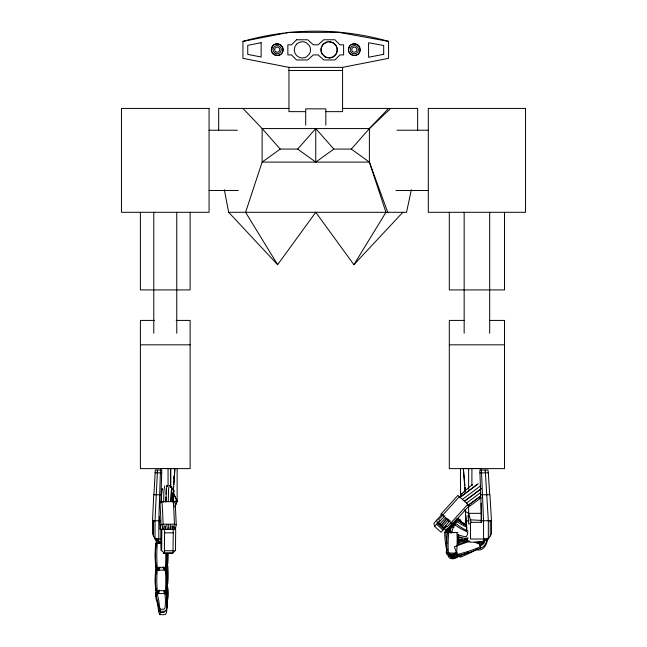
<?xml version="1.0" encoding="UTF-8"?>
<svg xmlns="http://www.w3.org/2000/svg" width="647" height="647" viewBox="0 0 647 647"><rect width="100%" height="100%" fill="white"/><g stroke="black" fill="none" stroke-linecap="round" stroke-linejoin="round"><path stroke-width="0.97" d="M173.275 502.856L173.275 493.216L174.908 468.493L160.739 468.493L160.739 470.474M464.182 523.286L464.182 524.127L462.063 523.31L462.063 522.469L464.182 523.286A35.27 35.035 0 0 0 466.713 525.461M470.547 523.924L468.622 523.924L468.622 505.291M481.125 522L481.125 503.277M165.939 501.813L166.352 488.946L166.077 494.041M166.036 501.797L165.915 497.009M162.648 529.481L162.745 526.771M160.844 502.792L161.75 470.086L157.334 470.086L157.334 472.868L161.75 472.868M161.483 495.416L162.082 489.181M164.629 532.837A63.794 6.292 89.8 0 0 164.419 549.74L164.273 553.217L163.61 553.492L172.264 553.468L175.45 550.435L175.547 547.378A68.687 6.769 89.8 0 1 175.677 532.473L175.652 529.303L161.799 529.351L160.86 529.739L160.852 530.936A59.653 5.88 89.8 0 0 160.982 548.955L161.127 550.686L161.596 550.484L161.693 547.427A68.687 6.769 89.8 0 1 161.823 532.513L161.799 529.351M173.259 529.23L173.291 532.813A63.794 6.292 89.8 0 0 173.072 549.707L172.935 553.185L164.273 553.217L161.596 550.484M446.454 547.54L446.802 549.796M446.454 548.891L446.479 547.629M173.089 494.623L173.17 492.61M173.25 490.604L173.412 486.584M173.736 478.545L173.817 476.532M447.142 528.753L448.007 532.91M161.637 539.024L155.021 539.024L155.021 520.746L157.48 470.086L155.296 469.997L153.937 494.712L161.071 494.809M165.996 573.727L166.085 571.932M157.278 592.87L157.367 591.164M157.965 592.668L158.038 591.269M164.928 593.517L164.831 590.735M165.786 593.906L165.664 590.509M165.996 572.296L165.381 567.354M166.619 586.433L166.708 584.977M166.789 586.433L166.675 583.545M173.291 490.539L173.574 486.552M173.711 484.563L174.819 468.622M276.649 55.521A5.888 5.888 0 0 1 272.67 53.418L271.408 50.644L272.411 46.252A5.888 5.888 0 0 1 276.229 43.867C281.154 42.831 285.076 49.091 282.003 53.078A5.888 5.888 0 0 1 278.186 55.464L276.657 55.432M166.255 488.962L166.975 485.671L167.185 486.083M487.385 538.579C487.523 544.281 482.824 552.166 476.257 549.538M467.11 515.489L466.058 523.407L466.802 529.351M467.393 538.312L467.077 540.682L466.964 537.786M474.332 542.574L483.535 541.652L483.932 538.66M487.256 538.603C486.94 542.615 484.643 546.78 480.664 548.106M486.989 540.14L487.256 538.264M158.547 590.671L158.378 593.137M158.386 570.282L159.566 567.063M158.895 570.395L159.405 568.43L160.505 567.112M164.945 611.091L163.982 612.491L160.367 612.491L159.477 610.129M353.343 55.464A5.888 5.888 0 0 1 349.526 53.078C346.452 49.091 350.375 42.831 355.3 43.867A5.888 5.888 0 0 1 359.117 46.252L360.12 50.644L358.859 53.418A5.888 5.888 0 0 1 354.88 55.521L353.359 55.375M166.975 485.671L166.546 487.151M159.405 504.959L159.938 502.363L162.001 501.708L173.323 501.668L175.111 502.315A122.291 12.058 89.8 0 1 176.227 524.822L175.329 529.141L173.978 529.464M162.001 501.708A97.107 9.576 89.8 0 1 163.109 524.207L161.976 529.667L160.149 529.189L161.046 524.871A122.291 12.058 89.8 0 0 159.938 502.363M173.679 527.815L174.431 524.175A97.107 9.576 89.8 0 0 173.323 501.668M411.355 189.757L406.534 212.297L228.674 212.297L224.331 189.757M166.635 598.701A44.239 44.239 0 0 1 166.368 613.073L165.009 614.65L159.906 614.65L160.367 612.491M485.056 538.789L482.719 543.488L479.718 545.017M159.906 614.65L158.636 611.981A51.703 51.703 0 0 0 156.073 598.871L156.073 593.59L166.158 593.59L166.368 594.593A40.26 40.26 0 0 1 166.368 609.806L165.009 611.31L159.906 611.31L160.367 609.248L159.477 606.999M157.367 569.554L157.755 567.945M158.054 569.667L158.903 567.193M167.484 600.537L167.622 599.995A29.447 29.252 -90 0 0 167.622 587.023L167.411 586.174L166.57 586.174L166.78 587.023A29.447 29.252 -90 0 1 167.039 598.71M452.14 525.202L452.949 523.027M455.763 522.752L456.386 520.924L457.049 521.15M455.334 524.28L456.572 519.662L459.055 520.503A45.565 45.468 -13 0 0 466.43 525.283M159.356 590.04L158.879 593.056M451.234 533.071L454.615 523.569L457.138 524.458A47.271 47.271 0 0 0 468.048 531.074M485.695 539.671L483.738 543.682L480.519 545.866M175.054 506.229L177.149 501.021L173.153 492.529L173.153 501.837M450.15 526.601L447.797 532.384L448.597 532.877M465.573 537.997L464.934 539.574L462.961 540.245A44.239 44.239 0 0 1 458.311 539.008M174.876 506.933L177.149 501.562L177.149 468.622M483.835 539.703C483.042 543.245 478.287 545.381 475.715 542.299M452.86 524.224L453.248 523.221M452.916 524.442L454.526 522.444L456.547 522.663M481.643 520.746L481.643 522.315L470.506 522.315L470.506 539.024L488.331 539.024L491.469 533.904L491.469 520.746L481.643 520.746L479.848 470.086L485.412 470.086L485.412 472.868L479.848 472.868M164.645 486.01L163.861 491.631L163.699 502.137M228.674 212.297L277.628 264.696L315.76 212.297L353.901 264.696L385.935 212.297L369.397 162.106L369.397 128.567L388.58 108.421M447.303 549.699C442.823 555.555 453.151 558.175 456.572 554.22M478.295 483.697L460.446 497.098M466.786 521.045L465.549 522.509L465.549 511.631M277.628 264.696L245.593 212.297L262.132 162.106L280.208 149.077L297.685 149.077L315.76 128.567L333.836 149.077L351.321 149.077L369.397 162.106L387.755 212.297M351.321 149.077L369.397 128.567L390.691 108.421M442.087 514.179L433.919 523.237L434.598 526.383L441.06 532.206L446.446 526.237M459.37 496.645L442.289 515.578L440.89 514.236L457.874 495.408L467.813 504.264L469.196 505.614L452.213 524.45L450.733 523.197L467.813 504.264M438.609 519.792L442.718 515.238M434.598 526.383L439.984 520.414M438.302 523.067L444.845 515.78M439.774 524.167L445.84 517.446M441.036 525.299L447.093 518.579L441.084 525.348M442.346 526.48L448.913 519.193M444.182 527.2L450.158 520.576M446.276 525.914L444.109 528.308L442.661 526.998M446.81 527.184L450.919 522.63M444.254 532.562L453.086 522.768M353.901 264.696L402.855 212.297M472.342 484.935C474.583 482.282 457.049 497.721 462.362 493.596M457.93 554.649C456.402 556.655 452.116 558.232 450.757 555.344M481.077 497.842L469.576 506.269M456.928 552.894C454.72 555.449 449.172 556.663 447.514 552.983M463.406 492.755L464.7 491.688M458.48 555.53C456.353 557.932 450.255 559.534 449.447 555.255M459.135 555.894C456.539 558.822 449.091 560.779 448.104 555.555M480.171 486.18L462.589 499.266M464.497 501.142L481.271 488.639M464.538 501.247L481.319 488.744M455.593 552.805C453.879 554.422 450.449 555.183 448.889 552.999M456.159 553.064C454.113 555.158 448.986 556.008 448.015 552.481M459.58 497.131L461.19 495.861M480.284 496.289L467.83 505.517M459.621 497.001L461.748 495.367M480.486 492.731L466.447 503.123M480.236 496.419L468.08 505.396M297.685 149.077L315.76 162.106L333.836 149.077M457.704 555.684C455.755 557.431 451.38 558.684 450.077 555.619M453.596 522.226L455.164 521.458L456.742 521.943M453.83 522.687L455.164 522.032L456.499 522.436M468.315 537.916L466.438 538.7A40.26 40.26 0 0 1 457.607 536.298M460.51 496.985L476.936 484.619M479.581 498.732L480.956 497.858M174.973 550.637L175.45 550.435M468.84 520.358L466.325 521.377L466.705 531.025M161.046 524.871L163.109 524.207L174.431 524.175L176.227 524.822M242.94 41.384L288.95 32.35L338.769 32.35L388.58 41.384L388.58 58.335L342.578 67.369L288.95 67.369L242.94 58.335L242.94 41.384A264.922 264.922 0 0 1 283.896 33.094M173.178 501.668L177.149 501.021L173.145 501.579M449.479 532.044L444.667 532.716A91.154 91.154 0 0 0 446.778 550.557M329.032 57.971L333.092 56.887L336.06 53.911A8.112 8.112 0 0 0 336.06 45.808L333.092 42.831L329.032 41.748M454.792 520.956L456.604 521.215M483.535 541.652L470.66 542.267L468.929 541.685M485.412 472.868L488.307 472.779L489.698 494.712L480.705 494.809M488.331 539.024L488.331 520.746L491.461 520.649L489.941 494.712M173.291 532.813L164.629 532.837L164.605 529.254M164.419 550.751L173.072 550.726M288.95 70.515L342.578 70.515M288.95 108.421L218.67 108.421L218.67 130.395M342.578 108.421L417.638 108.421L417.638 130.395M305.707 111.64L288.95 111.64L288.95 67.369M325.821 111.64L342.578 111.64L342.578 67.369M369.397 128.567L262.132 128.567L242.94 108.421M209.07 130.233L237.36 130.233M396.975 130.233L428.298 130.233M369.397 162.106L262.132 162.106L262.132 128.567L280.208 149.077M209.07 190.477L238.363 190.477M395.964 190.477L428.298 190.477M154.326 320.419L140.399 320.419L140.399 468.622L190.137 468.622L190.137 320.419L176.21 320.419M464.368 320.419L449.309 320.419L449.309 468.622L504.514 468.622L504.514 320.419L489.464 320.419M140.399 344.819L190.137 344.819M449.309 344.819L504.514 344.819M465.33 509.601L465.33 511.526L468.622 513.338L481.125 513.338M160.327 520.746L152.53 520.746L152.53 533.904L155.021 539.024M161.839 543.132L155.773 543.132A113.484 113.249 90 0 0 155.773 567.184L156.388 567.184M165.875 567.184L166.675 567.184A169.967 169.611 90 0 0 167.096 553.153M157.941 568.867L156.073 568.867A129.853 129.853 0 0 1 156.073 543.132A118.053 118.053 0 0 0 156.073 567.662L166.376 567.662A176.817 176.817 0 0 0 166.797 553.347M157.722 569.595L155.773 569.595A79.686 79.524 90 0 0 155.773 589.724L156.388 589.724M165.875 569.595L166.675 569.595A119.21 118.959 90 0 1 166.675 589.724L165.875 589.724M156.315 592.603L155.846 592.603L155.846 595.224A45.565 45.468 -90 0 1 156.25 596.421M155.846 595.224L156.315 595.224M158.402 607.476L158.919 608.22M160.367 609.248L163.982 609.248L164.945 607.921A44.174 44.174 0 0 0 164.945 594.48L164.799 593.59M457.073 518.7L460.211 519.816L461.457 522.275M457.073 518.862L459.265 519.258L460.955 521.013M457.073 519.031L459.265 519.42L461.457 522.436M457.025 520.317L459.588 521.231M457.89 532.61L447.578 532.416A82.881 82.881 0 0 0 447.198 552.95L457.502 553.145M154.698 494.745L153.743 494.712L152.53 520.649L155.021 520.746M155.037 472.779L157.334 472.868M481.546 520.455L470.24 519.808M453.604 526.06C450.417 525.752 449.43 529.998 450.061 532.449M158.515 538.66L158.822 541.652L161.613 541.814M447.109 529.392L443.85 529.117L437.388 523.294L436.774 520.075M158.822 541.652L161.564 541.992M462.249 538.312L461.667 538.175A48.565 48.565 0 0 1 457.591 536.994M454.558 524.426C450.385 522.889 448.274 528.648 448.881 531.939M454.202 525.696C450.781 524.434 449.058 529.149 449.56 531.842M173.808 526.423L174.253 529.65M162.818 526.456L163.27 529.683M466.536 525.744A45.565 45.468 -13 0 1 459.168 520.956L456.685 520.115L456.2 521.757L458.391 522.501A48.994 48.897 -13 0 0 467.037 527.273M455.917 519.517L457.955 520.681L456.952 519.711M454.081 525.057L456.313 525.849A50.887 50.887 0 0 0 466.107 531.26L467.927 532.853L466.713 536.258L465.144 536.727A44.174 44.174 0 0 1 457.372 534.487M451.08 524.305L452.811 525.008M327.107 57.696L325.15 56.887L322.182 53.911A8.112 8.112 0 0 1 327.107 42.023M454.194 527.07C450.91 525.55 449.544 530.831 450.846 533.104M451.695 531.785L452.479 532.222A44.174 44.174 0 0 0 453.676 532.845M162.591 567.031L163.731 568.268L164.306 570.185M441.262 513.831L452.585 524.046M447.214 520.026L448.622 521.296M438.52 522.825L444.335 528.065M436.555 524.216L443.009 530.039M160.909 543.383L159.154 541.256M451.371 523.965L452.374 525.008M159.906 611.31L158.636 608.762A47.271 47.271 0 0 0 156.064 596.267M163.481 566.909L164.767 570.039M159.469 543.488L157.617 538.789M464.845 509.82L465.727 511.47M158.353 543.076L157.108 539.671M458.78 554.544L460.154 557.261A129.853 129.853 0 0 0 477.599 548.947M169.425 485.76L169.215 485.347L168.592 488.614L168.277 501.465M166.877 485.687L167.088 486.099M162.324 488.469L161.645 490.814L161.394 502.088M158.442 608.22L158.855 609.118M173.153 492.529L176.744 500.657M446.438 548.793L446.842 549.974M478.562 541.693L480.664 548.025A118.053 118.053 0 0 1 457.364 555.733L454.412 546.812A223.086 223.086 0 0 1 469.851 541.385M164.621 567.864L165.195 570.508M447.117 532.36L446.592 529.82M156.849 542.736L155.87 538.264M156.849 543.205L155.87 538.603M468.622 513.338L471.153 522.339M156.59 543.617L155.765 538.579M459.055 520.503L459.16 520.956M164.354 590.444L164.605 592.895M163.934 590.776L164.144 592.854M446.252 530.362L446.519 531.81M445.54 530.249L445.872 532.012M166.877 565.114L167.088 566.554M166.708 565.114L166.926 566.554M172.053 525.93L172.369 529.27M164.936 525.954L165.244 529.295M165.964 568.398L166.166 570.047M165.867 568.398L166.077 570.047M165.769 568.398L165.98 570.047M488.307 472.779L487.984 469.997L485.234 470.086L488.331 520.746M172.134 525.76L172.369 528.356M170.298 524.725L170.662 529.246M168.543 524.733L168.907 527.895M166.861 524.733L167.225 529.254M165.009 525.785L165.244 528.381M171.981 489.666L171.56 487.798L170.97 500.948M463.381 468.622L464.869 485.557M465.039 487.547L465.395 491.534M465.169 491.235L463.268 468.493L481.125 468.493L481.125 470.474M172.078 489.553L171.633 486.754L170.873 500.705M168.835 527.895L168.98 529.254M465.209 487.587L465.411 491.607M504.514 212.297L504.514 289.921L449.309 289.921L449.309 212.297M490.264 520.746L490.264 536.12M489.674 212.297L489.674 333.197M483.56 539.024L483.56 520.746L481.441 470.086M471.906 468.493L471.906 485.307M468.622 468.493L468.622 489.261M464.158 212.297L464.158 333.197M460.454 468.622L460.454 496.637M325.821 125.154L325.821 108.85L305.707 108.85L305.707 125.154M315.76 128.567L315.76 162.106M190.137 212.297L190.137 289.921L140.399 289.921L140.399 212.297M176.76 212.297L176.76 333.197M168.058 468.493L168.058 485.307M160.488 470.086L158.806 520.746L158.806 539.024M157.658 593.59L157.658 595.952A50.887 50.887 0 0 1 159.477 606.999M153.776 212.297L153.776 333.197M153.485 520.746L153.485 536.12M285.869 32.86A264.922 264.922 0 0 1 388.58 41.4M465.015 524.879A35.27 35.035 0 0 1 464.19 524.119M458.958 539.8A162.373 161.297 0 0 1 460.704 539.719M459.613 539.978A119.21 118.959 -13 0 1 459.467 541.652M459.475 539.38A119.21 118.959 -13 0 1 459.321 541.054M458.763 538.344A150.347 150.031 -13 0 1 458.343 543.359M458.731 541.45A169.967 169.611 -13 0 1 466.503 539.461M458.594 540.852A169.967 169.611 -13 0 1 462.468 539.808M464.409 539.323A169.967 169.611 -13 0 1 466.366 538.862M458.966 542.485A214.432 213.987 -13 0 1 466.754 540.536M457.987 534.325A124.014 124.014 0 0 1 458.076 544.596M456.976 532.594A156.412 156.412 0 0 1 456.596 553.128M448.428 552.975A104.393 104.393 0 0 1 448.808 532.441M457.93 544.434A176.817 176.817 0 0 1 468.889 540.649M480.276 546.861A148.802 148.802 0 0 1 456.976 554.56M446.859 543.286A114.843 114.843 0 0 1 445.88 532.546M468.735 552.069A163.699 163.699 0 0 1 467.449 552.684M466.802 552.991A163.699 163.699 0 0 1 459.596 556.161M155.862 571.988A60.446 60.05 90 0 1 156.234 567.605M167.096 553.589A128.737 127.88 90 0 1 166.667 564.055L167.767 564.055A128.737 127.88 90 0 0 168.196 553.589M166.594 608.495A38.715 38.634 -90 0 0 166.594 593.582L165.907 592.603L166.117 593.582A38.715 38.634 -90 0 1 166.586 605.527M157.997 603.756A45.565 45.468 -90 0 1 158.167 604.994M166.061 569.595A119.21 118.959 90 0 1 166.295 572.943M166.19 565.179A169.967 169.611 90 0 1 166.061 567.184M165.47 570.12A156.412 156.412 0 0 1 165.47 590.662M157.302 590.662A104.393 104.393 0 0 1 157.302 570.12M165.794 553.347A223.086 223.086 0 0 1 165.47 567.662M157.302 567.662A148.802 148.802 0 0 1 157.302 543.132M175.329 529.141A183.198 18.059 89.8 0 1 175.224 527.321M160.149 529.189A183.198 18.059 89.8 0 1 159.469 516.233M155.587 576.825A91.154 91.154 0 0 0 156.073 592.992L157.302 592.992A114.843 114.843 0 0 1 157.148 591.196M155.717 575.029A91.154 91.154 0 0 1 156.073 571.447M166.619 575.029A136.428 136.428 0 0 1 166.376 592.992L165.47 592.992A172.094 172.094 0 0 0 165.567 591.196M166.376 571.447A136.428 136.428 0 0 1 166.505 573.234M166.797 553.848A194.545 194.545 0 0 1 166.376 568.867L165.47 568.867A245.464 245.464 0 0 0 165.535 567.443M157.302 568.867A163.699 163.699 0 0 1 157.197 567.443M170.662 468.493L170.662 487.28L170.662 468.493M172.612 500.552L172.628 500.964L173.946 490.426L172.612 500.552M348.668 48.193C346.509 55.383 358.357 58.465 359.975 51.137C362.134 43.947 350.286 40.866 348.668 48.193M271.578 48.113C269.314 55.27 281.113 58.521 282.836 51.218C285.101 44.061 273.293 40.81 271.578 48.113M296.69 44.125L295.404 45.808A8.112 8.112 0 0 0 295.404 53.911L296.69 55.593A8.112 8.112 0 0 0 306.484 56.887L309.452 53.911A8.112 8.112 0 0 0 309.452 45.808L306.484 42.831A8.112 8.112 0 0 0 296.69 44.125M323.298 44.125L322.012 45.808A8.112 8.112 0 0 0 322.012 53.911L324.98 56.887L329.21 57.971A8.112 8.112 0 0 0 334.944 55.593L336.238 53.911A8.112 8.112 0 0 0 329.21 41.748L326.937 42.023L323.298 44.125M296.569 39.758L291.514 44.813L287.858 44.813L287.858 54.906L291.514 54.906L296.569 59.961L307.64 59.961L313.358 54.906L318.106 54.906L323.815 59.961L334.895 59.961L339.95 54.906L343.606 54.906L343.606 44.813L339.95 44.813L334.895 39.758L323.815 39.758L318.106 44.813L313.358 44.813L307.64 39.758L296.569 39.758M165.066 553.25L164.564 553.452L171.973 553.225L165.066 553.25M261.137 42.71L247.752 45.339L247.752 54.38L261.137 57.009L261.137 42.71M383.679 54.299L368.58 57.259L368.58 42.742L383.679 45.476L383.679 54.299M209.07 108.421L121.466 108.421L121.466 212.297L209.07 212.297L209.07 108.421M525.534 108.421L428.298 108.421L428.298 212.297L525.534 212.297L525.534 108.421M167.767 566.149L166.667 566.149A90.321 89.723 90 0 1 166.667 583.667L167.767 583.667A90.321 89.723 90 0 0 167.767 566.149M166.376 570.12L156.073 570.12A82.881 82.881 0 0 0 156.073 590.662L166.376 590.662A124.014 124.014 0 0 0 166.376 570.12M275.905 51.881A2.572 2.572 0 0 0 279.771 49.69A2.572 2.572 0 0 0 275.937 47.433A2.572 2.572 0 0 0 275.905 51.881M275.121 53.216A4.117 4.117 0 0 0 281.316 49.698A4.117 4.117 0 0 0 275.169 46.091A4.117 4.117 0 0 0 275.121 53.216M352.518 51.501A2.572 2.572 0 0 0 356.812 50.312A2.572 2.572 0 0 0 353.642 47.191A2.572 2.572 0 0 0 352.518 51.501M351.434 52.601A4.117 4.117 0 0 0 358.309 50.709A4.117 4.117 0 0 0 353.23 45.702A4.117 4.117 0 0 0 351.434 52.601"/></g></svg>
